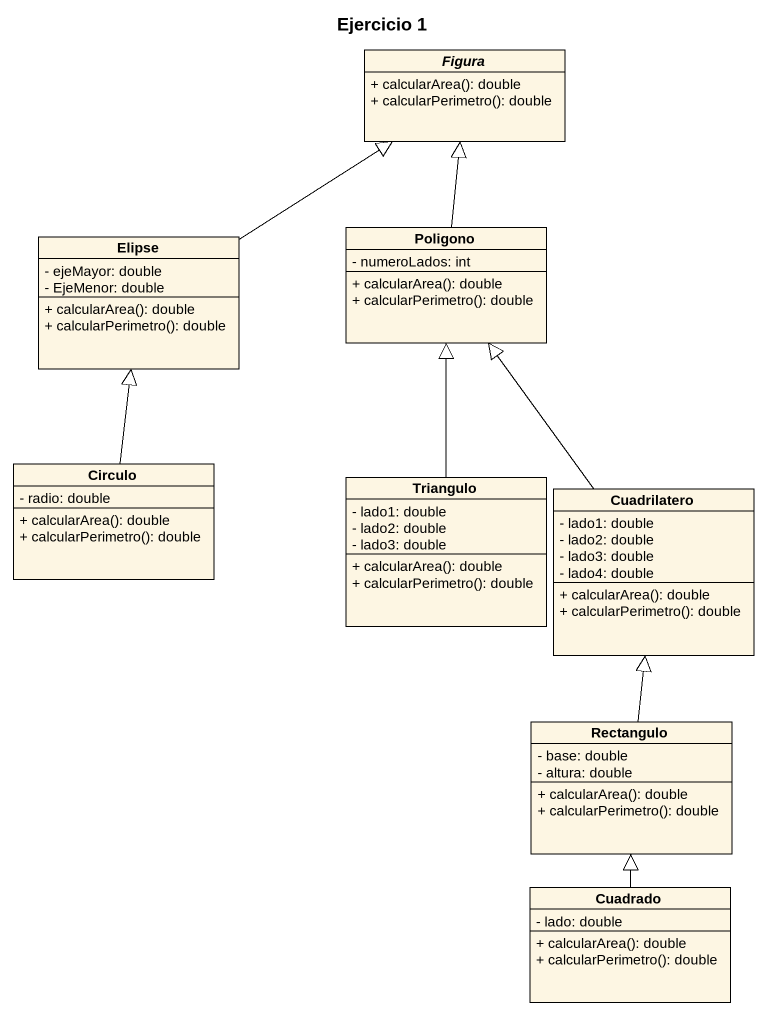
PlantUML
@startuml
title Ejercicio 1
hide circle
hide empty members
skinparam classAttributeIconSize 0
abstract class Figura {
  + calcularArea(): double
  + calcularPerimetro(): double
}
class Elipse {
  - ejeMayor: double
  - EjeMenor: double
  + calcularArea(): double
  + calcularPerimetro(): double
}
class Poligono {
  - numeroLados: int
  + calcularArea(): double
  + calcularPerimetro(): double
}
class Circulo {
  - radio: double
  + calcularArea(): double
  + calcularPerimetro(): double
}
class Triangulo {
  - lado1: double
  - lado2: double
  - lado3: double
  + calcularArea(): double
  + calcularPerimetro(): double
}
class Cuadrilatero {
  - lado1: double
  - lado2: double
  - lado3: double
  - lado4: double
  + calcularArea(): double
  + calcularPerimetro(): double
}
class Rectangulo {
  - base: double
  - altura: double
  + calcularArea(): double
  + calcularPerimetro(): double
}
class Cuadrado {
  - lado: double
  + calcularArea(): double
  + calcularPerimetro(): double
}
Elipse -up-|> Figura
Poligono -up-|> Figura
Circulo -up-|> Elipse
Triangulo -up-|> Poligono
Cuadrilatero -up-|> Poligono
Rectangulo -up-|> Cuadrilatero
Cuadrado -up-|> Rectangulo
@enduml
